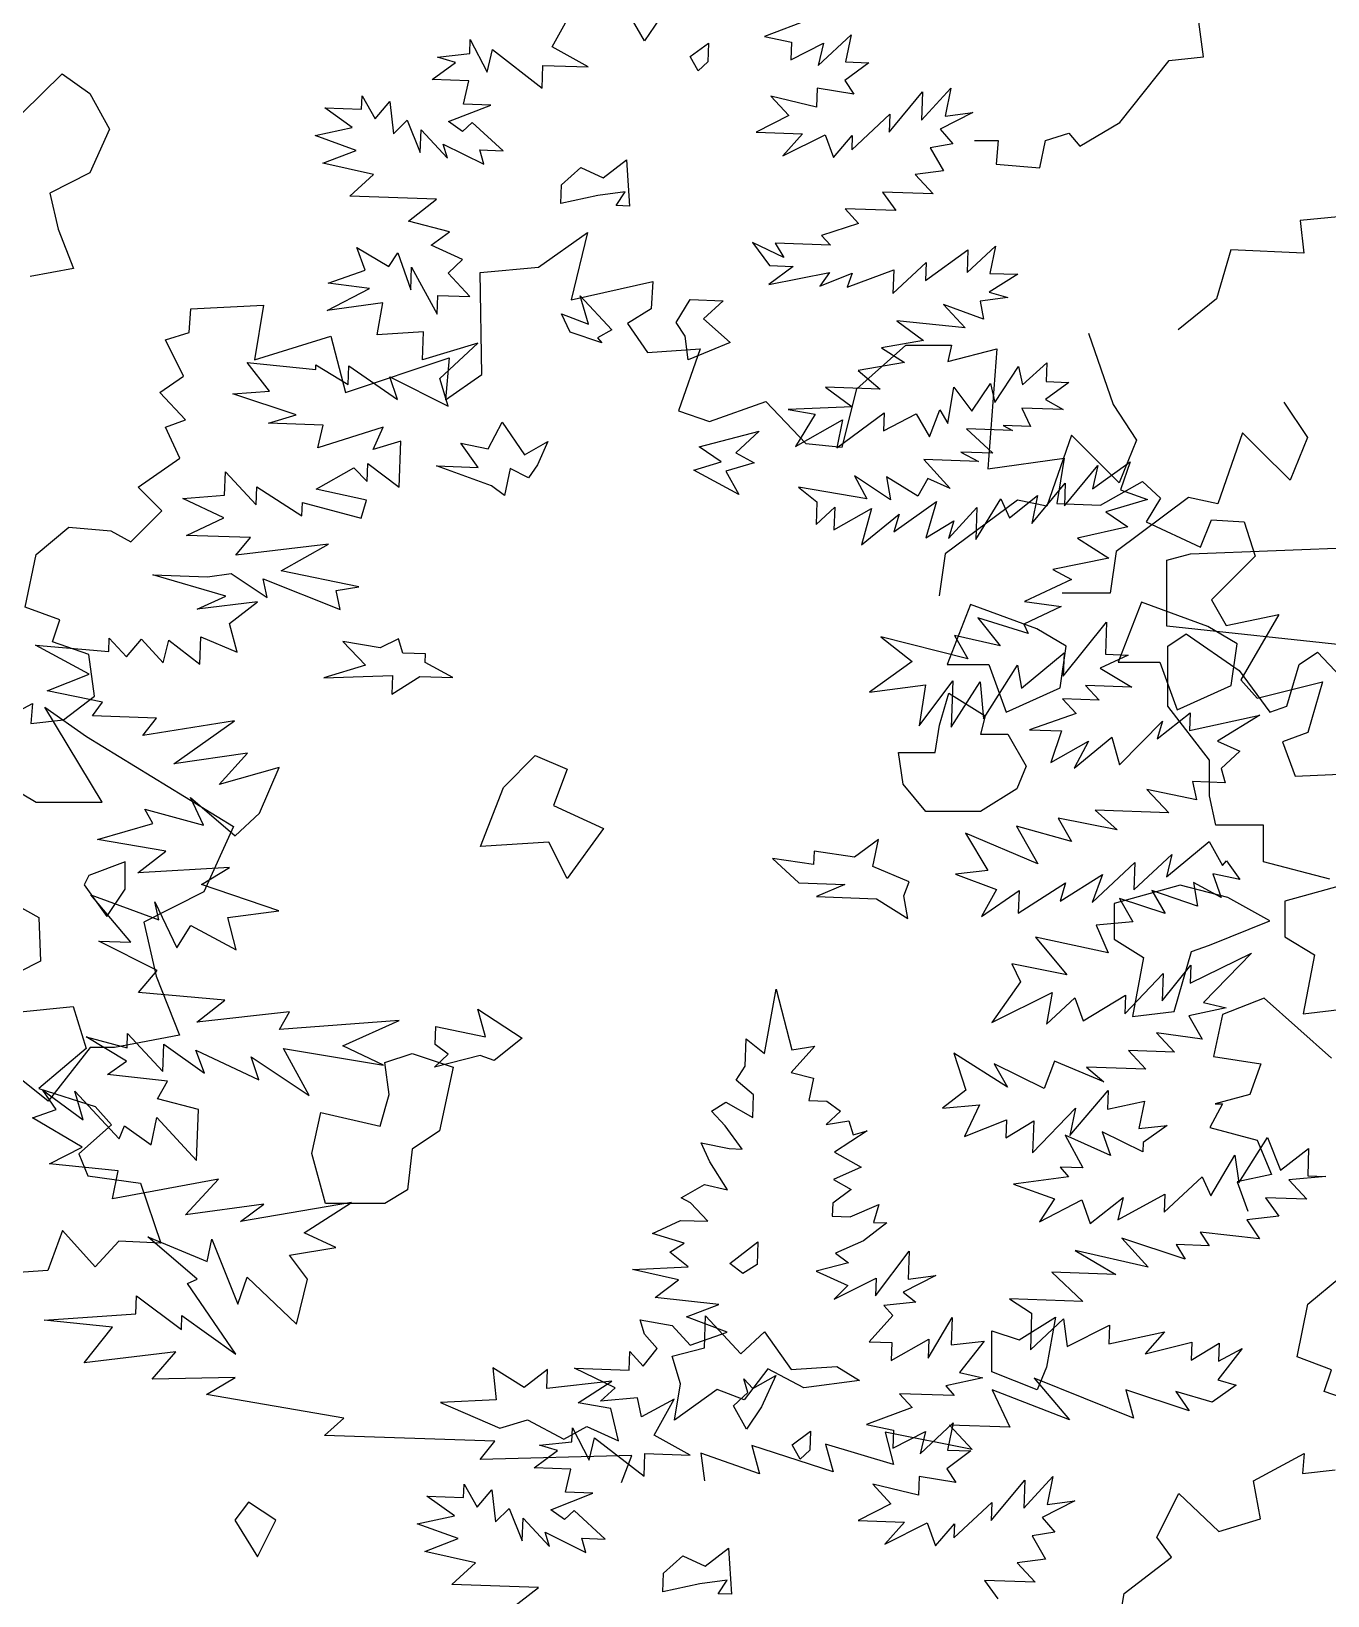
# Model space of a CAD drawing. Header units: inches. Extents: x -11 to 128, y 7 to 56.
# Drawn here: x 40.7119 to 41.0493, y 22.6587 to 23.066 of the extents above; entities that cross this region are included whole.
import ezdxf

# ---------------------------------------------------------------- set-up
doc = ezdxf.new("R2010")
doc.units = ezdxf.units.IN
doc.header["$MEASUREMENT"] = 0
doc.layers.add('CAY', color=94, linetype='Continuous')
doc.layers.add('CAY-3', color=61, linetype='Continuous')
picture_1 = doc.add_image_def('image1.jpg', size_in_pixel=(1680, 1093))

# ---------------------------------------------------------------- blocks, each defined once
blk = doc.blocks.new('A$C76451831')
at = {"layer": 'CAY'}
for p, q in [((4659.22, 1729.96), (4665.97, 1767.35)), ((4665.97, 1767.35), (4675.16, 1732.12)), ((4648.09, 1722.64), (4648.64, 1738.49)), ((4648.64, 1738.49), (4659.22, 1729.96)), ((4688.38, 1734.38), (4674.7, 1718.99)), ((4675.16, 1732.12), (4688.38, 1734.38)), ((4642.83, 1714.67), (4648.09, 1722.64)), ((4652.95, 1706.15), (4642.83, 1714.67)), ((4674.7, 1718.99), (4687.73, 1715.82)), ((4687.73, 1715.82), (4685.01, 1702.77)), ((4652.49, 1693.02), (4652.95, 1706.15)), ((4628.6, 1696.58), (4636.94, 1701.73)), ((4636.46, 1688.14), (4628.6, 1696.58)), ((4636.94, 1701.73), (4652.49, 1693.02)), ((4685.01, 1702.77), (4695.42, 1702.4)), ((4703.37, 1696.69), (4694.94, 1688.82)), ((4695.42, 1702.4), (4703.37, 1696.69)), ((4646.41, 1674.65), (4636.46, 1688.14)), ((4694.94, 1688.82), (4708.16, 1691.08)), ((4708.16, 1691.08), (4710.59, 1682.83)), ((4627.57, 1667.15), (4622.52, 1678.2)), ((4622.52, 1678.2), (4638.72, 1674.92)), ((4718.84, 1685.27), (4699.82, 1672.78)), ((4710.59, 1682.83), (4718.84, 1685.27)), ((4638.72, 1674.92), (4646.41, 1674.65)), ((4699.82, 1672.78), (4715.38, 1664.08)), ((4637.88, 1650.92), (4627.57, 1667.15)), ((4715.38, 1664.08), (4699.27, 1656.94)), ((4610.99, 1646.42), (4624.4, 1654.11)), ((4624.4, 1654.11), (4637.88, 1650.92)), ((4709.49, 1651.14), (4698.79, 1643.35)), ((4699.27, 1656.94), (4709.49, 1651.14)), ((4616.33, 1643.51), (4610.99, 1646.42)), ((4626.37, 1632.73), (4616.33, 1643.51)), ((4698.79, 1643.35), (4698.52, 1635.65)), ((4708.93, 1635.29), (4725.5, 1642.42)), ((4725.5, 1642.42), (4722.42, 1632.1)), ((4594.41, 1625.69), (4610.53, 1633.29)), ((4610.53, 1633.29), (4626.37, 1632.73)), ((4698.52, 1635.65), (4708.93, 1635.29)), ((4612.79, 1620.06), (4594.41, 1625.69)), ((4730.11, 1631.83), (4716.61, 1621.42)), ((4722.42, 1632.1), (4730.11, 1631.83)), ((4604.45, 1614.91), (4612.79, 1620.06)), ((4615.03, 1606.38), (4604.45, 1614.91)), ((4716.61, 1621.42), (4700.5, 1614.28)), ((4723.65, 1589.44), (4743.14, 1615.51)), ((4743.14, 1615.51), (4742.57, 1599.21)), ((4582.8, 1604.79), (4615.03, 1606.38)), ((4708, 1608.58), (4689.26, 1603.79)), ((4700.5, 1614.28), (4708, 1608.58)), ((4609.33, 1598.88), (4582.8, 1604.79)), ((4595.82, 1588.47), (4609.33, 1598.88)), ((4689.26, 1603.79), (4707.54, 1595.45)), ((4699.56, 1587.56), (4724.01, 1599.86)), ((4724.01, 1599.86), (4723.65, 1589.44)), ((4758.5, 1601.37), (4739.58, 1591.61)), ((4742.57, 1599.21), (4758.5, 1601.37)), ((4632.84, 1584.45), (4595.82, 1588.47)), ((4707.54, 1595.45), (4699.56, 1587.56)), ((4739.58, 1591.61), (4747.09, 1585.91)), ((4614.02, 1577.41), (4632.84, 1584.45)), ((4747.09, 1585.91), (4728.44, 1583.84)), ((4728.44, 1583.84), (4733.68, 1578.21)), ((4587.22, 1575.62), (4605.68, 1572.26)), ((4589.65, 1567.38), (4587.22, 1575.62)), ((4605.68, 1572.26), (4616.16, 1561.01)), ((4637.72, 1568.42), (4614.02, 1577.41)), ((4733.68, 1578.21), (4720, 1562.82)), ((4754.11, 1553.47), (4768.07, 1577.01)), ((4768.07, 1577.01), (4767.52, 1561.16)), ((4597.06, 1558.96), (4589.65, 1567.38)), ((4616.16, 1561.01), (4637.72, 1568.42)), ((4720, 1562.82), (4733.12, 1562.37)), ((4732.76, 1551.95), (4754.49, 1564.34)), ((4733.12, 1562.37), (4732.76, 1551.95)), ((4754.49, 1564.34), (4754.11, 1553.47)), ((4767.52, 1561.16), (4786.63, 1563.22)), ((4786.63, 1563.22), (4772.4, 1545.13)), ((4580.76, 1546.38), (4581.14, 1557.25)), ((4581.14, 1557.25), (4589, 1548.81)), ((4589, 1548.81), (4597.06, 1558.96)), ((4572.7, 1536.23), (4549.08, 1547.49)), ((4549.08, 1547.49), (4580.76, 1546.38)), ((4772.4, 1545.13), (4785.88, 1541.94)), ((4564.27, 1528.37), (4572.7, 1536.23)), ((4785.88, 1541.94), (4764.42, 1537.25)), ((4764.42, 1537.25), (4769.21, 1531.64)), ((4585.64, 1530.34), (4564.27, 1528.37)), ((4587.97, 1519.38), (4585.64, 1530.34)), ((4606.91, 1529.6), (4587.97, 1519.38)), ((4595.3, 1508.7), (4606.91, 1529.6)), ((4744.95, 1524.78), (4718.32, 1514.83)), ((4769.21, 1531.64), (4737.53, 1532.75)), ((4737.53, 1532.75), (4744.95, 1524.78)), ((4749.45, 1497.88), (4768.66, 1515.79)), ((4768.66, 1515.79), (4765.39, 1500.04)), ((4547.59, 1504.92), (4547.88, 1513.07)), ((4547.88, 1513.07), (4557.64, 1494.15)), ((4557.64, 1494.15), (4560.81, 1507.18)), ((4560.81, 1507.18), (4589.49, 1484.87)), ((4616.2, 1497.09), (4595.3, 1508.7)), ((4718.32, 1514.83), (4734.07, 1511.56)), ((4734.07, 1511.56), (4733.7, 1501.15)), ((4733.7, 1501.15), (4752.62, 1510.91)), ((4752.62, 1510.91), (4749.45, 1497.88)), ((4525.77, 1489.82), (4539.26, 1499.78)), ((4528.94, 1502.86), (4547.59, 1504.92)), ((4539.26, 1499.78), (4528.94, 1502.86)), ((4589.49, 1484.87), (4589.95, 1498.01)), ((4589.95, 1498.01), (4616.2, 1497.09)), ((4778.96, 1499.57), (4765.01, 1489.17)), ((4765.39, 1500.04), (4778.96, 1499.57)), ((4547.04, 1489.08), (4525.77, 1489.82)), ((4543.85, 1475.59), (4547.04, 1489.08)), ((4765.01, 1489.17), (4770.17, 1481.29)), ((4484.84, 1472.66), (4485.11, 1480.36)), ((4485.11, 1480.36), (4492.79, 1466.94)), ((4722.1, 1480.24), (4732.58, 1469)), ((4748.61, 1473.88), (4722.1, 1480.24)), ((4748.99, 1484.74), (4748.61, 1473.88)), ((4770.17, 1481.29), (4748.99, 1484.74)), ((4790.7, 1459.26), (4810.09, 1482.61)), ((4809.52, 1466.31), (4826.48, 1484.76)), ((4810.09, 1482.61), (4809.52, 1466.31)), ((4826.48, 1484.76), (4823.2, 1468.55)), ((4463.57, 1473.41), (4484.84, 1472.66)), ((4479.48, 1461.97), (4463.57, 1473.41)), ((4492.79, 1466.94), (4501.3, 1477.07)), ((4501.3, 1477.07), (4503.37, 1458.42)), ((4535.34, 1465.46), (4559.69, 1475.04)), ((4559.69, 1475.04), (4543.85, 1475.59)), ((4769.05, 1449.14), (4791.06, 1469.68)), ((4791.06, 1469.68), (4790.7, 1459.26)), ((4839.13, 1470.72), (4820.21, 1460.95)), ((4823.2, 1468.55), (4839.13, 1470.72)), ((4458.02, 1457.28), (4479.48, 1461.97)), ((4503.37, 1458.42), (4511.35, 1466.3)), ((4511.35, 1466.3), (4518.85, 1447.45)), ((4518.85, 1447.45), (4519.31, 1460.58)), ((4519.31, 1460.58), (4534.6, 1444.18)), ((4543.3, 1459.74), (4535.34, 1465.46)), ((4548.92, 1464.98), (4543.3, 1459.74)), ((4566.92, 1448.49), (4548.92, 1464.98)), ((4732.58, 1469), (4713.66, 1459.23)), ((4820.21, 1460.95), (4827.62, 1452.53)), ((4481.74, 1448.74), (4458.02, 1457.28)), ((4534.6, 1444.18), (4532.16, 1452.42)), ((4532.16, 1452.42), (4555.77, 1440.72)), ((4713.66, 1459.23), (4740.37, 1458.3)), ((4740.37, 1458.3), (4729.04, 1445.55)), ((4729.04, 1445.55), (4753.49, 1457.84)), ((4753.49, 1457.84), (4758.46, 1444.52)), ((4758.46, 1444.52), (4769.33, 1457.29)), ((4769.33, 1457.29), (4769.05, 1449.14)), ((4827.62, 1452.53), (4814.4, 1450.27)), ((4462.44, 1441.26), (4481.74, 1448.74)), ((4555.77, 1440.72), (4553.34, 1448.96)), ((4553.34, 1448.96), (4566.92, 1448.49)), ((4814.4, 1450.27), (4822.09, 1436.86)), ((4491.67, 1434.8), (4462.44, 1441.26)), ((4478.09, 1422.12), (4491.67, 1434.8)), ((4822.09, 1436.86), (4805.7, 1434.71)), ((4805.7, 1434.71), (4816.18, 1423.46)), ((4786.77, 1424.49), (4794.55, 1413.79)), ((4816.18, 1423.46), (4786.77, 1424.49)), ((4528.33, 1420.37), (4478.09, 1422.12)), ((4512.03, 1407.79), (4528.33, 1420.37)), ((5356.68, 832.37), (5368.29, 853.27)), ((5506.33, 848.45), (5479.7, 838.5)), ((5308.97, 828.6), (5309.25, 836.75)), ((5309.25, 836.75), (5319.01, 817.82)), ((5479.7, 838.5), (5495.44, 835.23)), ((5495.44, 835.23), (5495.08, 824.82)), ((5495.08, 824.82), (5514, 834.58)), ((5510.83, 821.55), (5530.03, 839.46)), ((5514, 834.58), (5510.83, 821.55)), ((5530.03, 839.46), (5526.76, 823.71)), ((5290.32, 826.53), (5308.97, 828.6)), ((5300.63, 823.45), (5290.32, 826.53)), ((5319.01, 817.82), (5322.19, 830.85)), ((5322.19, 830.85), (5350.86, 808.55)), ((5377.57, 820.76), (5356.68, 832.37)), ((5049.44, 794.06), (5072.63, 816.87)), ((5072.63, 816.87), (5088.75, 805.47)), ((5287.14, 813.49), (5300.63, 823.45)), ((5350.86, 808.55), (5351.32, 821.68)), ((5351.32, 821.68), (5377.57, 820.76)), ((5540.34, 823.24), (5526.38, 812.84)), ((5526.76, 823.71), (5540.34, 823.24)), ((5308.42, 812.75), (5287.14, 813.49)), ((5305.23, 799.26), (5308.42, 812.75)), ((5510.37, 808.42), (5509.99, 797.55)), ((5531.55, 804.96), (5510.37, 808.42)), ((5526.38, 812.84), (5531.55, 804.96)), ((5570.9, 789.98), (5587.86, 808.43)), ((5587.86, 808.43), (5584.57, 792.23)), ((5088.75, 805.47), (5100.15, 784.63)), ((5246.21, 796.33), (5246.48, 804.03)), ((5246.48, 804.03), (5254.17, 790.62)), ((5254.17, 790.62), (5262.68, 800.75)), ((5262.68, 800.75), (5264.75, 782.09)), ((5296.71, 789.13), (5321.07, 798.71)), ((5321.07, 798.71), (5305.23, 799.26)), ((5509.99, 797.55), (5483.48, 803.92)), ((5483.48, 803.92), (5493.96, 792.67)), ((5552.08, 782.93), (5571.47, 806.28)), ((5571.47, 806.28), (5570.9, 789.98)), ((5240.86, 785.64), (5224.94, 797.08)), ((5224.94, 797.08), (5246.21, 796.33)), ((5264.75, 782.09), (5272.73, 789.97)), ((5272.73, 789.97), (5280.23, 771.12)), ((5493.96, 792.67), (5475.04, 782.9)), ((5530.42, 772.81), (5552.44, 793.35)), ((5552.44, 793.35), (5552.08, 782.93)), ((5600.51, 794.39), (5581.59, 784.62)), ((5584.57, 792.23), (5600.51, 794.39)), ((5100.15, 784.63), (5088.75, 759.46)), ((5219.39, 780.95), (5240.86, 785.64)), ((5243.11, 772.42), (5219.39, 780.95)), ((5280.23, 771.12), (5280.68, 784.25)), ((5280.68, 784.25), (5295.97, 767.85)), ((5304.67, 783.41), (5296.71, 789.13)), ((5310.29, 788.66), (5304.67, 783.41)), ((5328.3, 772.16), (5310.29, 788.66)), ((5475.04, 782.9), (5501.74, 781.97)), ((5501.74, 781.97), (5490.42, 769.22)), ((5490.42, 769.22), (5514.87, 781.51)), ((5514.87, 781.51), (5519.84, 768.19)), ((5519.84, 768.19), (5530.71, 780.96)), ((5530.71, 780.96), (5530.42, 772.81)), ((5581.59, 784.62), (5589, 776.2)), ((5223.82, 764.93), (5243.11, 772.42)), ((5295.97, 767.85), (5293.54, 776.09)), ((5293.54, 776.09), (5317.15, 764.39)), ((5314.72, 772.64), (5328.3, 772.16)), ((5317.15, 764.39), (5314.72, 772.64)), ((5589, 776.2), (5575.78, 773.95)), ((5575.78, 773.95), (5583.47, 760.53)), ((5253.05, 758.47), (5223.82, 764.93)), ((5088.75, 759.46), (5065.56, 747.66)), ((5239.46, 745.8), (5253.05, 758.47)), ((5583.47, 760.53), (5567.08, 758.38)), ((5567.08, 758.38), (5577.56, 747.14)), ((5065.56, 747.66), (5070.27, 726.82)), ((5289.7, 744.04), (5239.46, 745.8)), ((5273.4, 731.46), (5289.7, 744.04)), ((5577.56, 747.14), (5548.14, 748.16)), ((5548.14, 748.16), (5555.93, 737.47)), ((5526.51, 738.49), (5534.37, 730.06)), ((5555.93, 737.47), (5526.51, 738.49)), ((5070.27, 726.82), (5079.31, 704.01)), ((5297.2, 725.19), (5273.4, 731.46)), ((5534.37, 730.06), (5512.83, 723.1)), ((5286.51, 717.41), (5297.2, 725.19)), ((5304.79, 709.06), (5286.51, 717.41)), ((5472.81, 719.06), (5482.76, 705.57)), ((5491.08, 710.26), (5472.81, 719.06)), ((5518.07, 717.48), (5485.93, 718.6)), ((5485.93, 718.6), (5491.08, 710.26)), ((5512.83, 723.1), (5518.07, 717.48)), ((5597.27, 701.57), (5613.66, 716.86)), ((5613.66, 716.86), (5610.39, 701.11)), ((5248.39, 702.87), (5243.42, 716.19)), ((5243.42, 716.19), (5262.06, 705.11)), ((5262.06, 705.11), (5267.32, 713.09)), ((5267.32, 713.09), (5274.73, 691.52)), ((5296.36, 701.2), (5304.79, 709.06)), ((5573.09, 696.97), (5597.73, 714.7)), ((5597.73, 714.7), (5597.27, 701.57)), ((5079.31, 704.01), (5054.16, 699.29)), ((5226.83, 695.46), (5248.39, 702.87)), ((5274.73, 691.52), (5275.19, 704.66)), ((5275.19, 704.66), (5290.09, 677.39)), ((5309.03, 687.61), (5296.36, 701.2)), ((5496.34, 705.09), (5482.38, 694.7)), ((5482.38, 694.7), (5517.52, 701.63)), ((5482.76, 705.57), (5496.34, 705.09)), ((5517.52, 701.63), (5511.8, 693.67)), ((5511.8, 693.67), (5530.64, 701.17)), ((5527.64, 693.12), (5554.72, 703.05)), ((5530.64, 701.17), (5527.64, 693.12)), ((5554.25, 689.47), (5573.45, 707.39)), ((5554.72, 703.05), (5554.25, 689.47)), ((5573.45, 707.39), (5573.09, 696.97)), ((5626.69, 700.54), (5610.01, 690.24)), ((5610.39, 701.11), (5626.69, 700.54)), ((5226.28, 679.62), (5250.74, 692.36)), ((5250.74, 692.36), (5226.83, 695.46)), ((5610.01, 690.24), (5620.78, 687.15)), ((5258.6, 683.93), (5226.28, 679.62)), ((5255.24, 665.46), (5258.6, 683.93)), ((5290.09, 677.39), (5290.47, 688.25)), ((5290.47, 688.25), (5309.03, 687.61)), ((5606.74, 674.49), (5583.48, 683.01)), ((5583.48, 683.01), (5596.14, 669.42)), ((5620.78, 687.15), (5604.85, 684.98)), ((5604.85, 684.98), (5606.74, 674.49)), ((5596.14, 669.42), (5556.41, 673.53)), ((5556.41, 673.53), (5571.87, 662.11)), ((5282.04, 667.24), (5255.24, 665.46)), ((5281.47, 650.94), (5282.04, 667.24)), ((5313.53, 660.7), (5281.47, 650.94)), ((5291.51, 640.16), (5313.53, 660.7)), ((5571.87, 662.11), (5547.71, 657.97)), ((5547.71, 657.97), (5561, 649.34)), ((5179.91, 649.5), (5219.64, 645.39)), ((5192.92, 632.73), (5179.91, 649.5)), ((5219.64, 645.39), (5219.74, 648.11)), ((5219.74, 648.11), (5238.37, 636.58)), ((5238.37, 636.58), (5238.75, 647.45)), ((5238.75, 647.45), (5267.07, 627.87)), ((5561, 649.34), (5534.11, 644.84)), ((5534.11, 644.84), (5546.87, 633.97)), ((5613.22, 626.21), (5627.08, 647.03)), ((5627.08, 647.03), (5629.44, 636.52)), ((5629.44, 636.52), (5643.47, 649.18)), ((5643.47, 649.18), (5643.09, 638.31)), ((5262.55, 641.18), (5296.39, 624.13)), ((5267.07, 627.87), (5262.55, 641.18)), ((5296.39, 624.13), (5291.51, 640.16)), ((5515.19, 635.07), (5530.65, 623.65)), ((5546.87, 633.97), (5515.19, 635.07)), ((5586.05, 614.01), (5589.51, 635.2)), ((5589.51, 635.2), (5599.9, 621.24)), ((5599.9, 621.24), (5610.88, 637.17)), ((5610.88, 637.17), (5613.22, 626.21)), ((5656.22, 637.86), (5642.73, 627.9)), ((5643.09, 638.31), (5656.22, 637.86)), ((5171.57, 631.21), (5192.92, 632.73)), ((5208.3, 619.04), (5171.57, 631.21)), ((5642.73, 627.9), (5652.95, 622.1)), ((5192.27, 614.16), (5208.3, 619.04)), ((5530.65, 623.65), (5493.44, 622.23)), ((5493.44, 622.23), (5509.21, 619.42)), ((5509.21, 619.42), (5497.68, 600.78)), ((5521.67, 599.94), (5549.11, 620.29)), ((5549.11, 620.29), (5548.75, 609.88)), ((5548.75, 609.88), (5567.67, 619.64)), ((5567.67, 619.64), (5575.36, 606.23)), ((5575.36, 606.23), (5581.34, 621.88)), ((5581.34, 621.88), (5586.05, 614.01)), ((5628.96, 622.94), (5634.03, 612.34)), ((5652.95, 622.1), (5628.96, 622.94)), ((5223.95, 613.06), (5192.27, 614.16)), ((5220.78, 600.02), (5223.95, 613.06)), ((5258.8, 611.84), (5220.78, 600.02)), ((5252.91, 598.9), (5258.8, 611.84)), ((5497.68, 600.78), (5524.95, 616.15)), ((5524.95, 616.15), (5521.67, 599.94)), ((5596.82, 610.92), (5612.19, 596.78)), ((5623.52, 609.98), (5596.82, 610.92)), ((5618.19, 612.89), (5623.52, 609.98)), ((5634.03, 612.34), (5618.19, 612.89)), ((5268.94, 603.78), (5252.91, 598.9)), ((5268.01, 577.07), (5268.94, 603.78)), ((5249.55, 580.43), (5249.91, 590.84)), ((5249.91, 590.84), (5268.01, 577.07)), ((5603.87, 592.08), (5572.18, 593.19)), ((5572.18, 593.19), (5587.46, 576.34)), ((5612.19, 596.78), (5593.63, 597.43)), ((5593.63, 597.43), (5603.87, 592.08)), ((5653.72, 566.32), (5673.11, 589.67)), ((5669.92, 576.18), (5691.77, 591.73)), ((5673.11, 589.67), (5669.92, 576.18)), ((5691.77, 591.73), (5686.22, 575.61)), ((5166.8, 572.44), (5167.27, 586.02)), ((5167.27, 586.02), (5185.18, 566.81)), ((5219.94, 576.02), (5241.67, 588.41)), ((5241.67, 588.41), (5249.55, 580.43)), ((5552.79, 569.84), (5531.98, 583.71)), ((5531.98, 583.71), (5539.21, 570.31)), ((5568.73, 572), (5550.53, 583.07)), ((5550.53, 583.07), (5552.79, 569.84)), ((5574.52, 582.23), (5568.73, 572)), ((5587.46, 576.34), (5574.52, 582.23)), ((5142.71, 570.56), (5166.8, 572.44)), ((5185.18, 566.81), (5185.54, 577.23)), ((5185.54, 577.23), (5211.69, 560.45)), ((5249.17, 569.56), (5219.94, 576.02)), ((5499.57, 577.14), (5510.15, 568.61)), ((5539.21, 570.31), (5499.57, 577.14)), ((5621.75, 559.27), (5638.07, 572.3)), ((5634.78, 556.1), (5654.18, 579.45)), ((5638.07, 572.3), (5634.78, 556.1)), ((5654.18, 579.45), (5653.72, 566.32)), ((5686.22, 575.61), (5701.88, 570.07)), ((5166.34, 559.31), (5142.71, 570.56)), ((5211.69, 560.45), (5211.96, 568.14)), ((5211.96, 568.14), (5246.09, 559.24)), ((5246.09, 559.24), (5249.17, 569.56)), ((5510.15, 568.61), (5509.69, 555.48)), ((5509.69, 555.48), (5520.47, 565.53)), ((5520.47, 565.53), (5520.01, 552.4)), ((5520.01, 552.4), (5541.74, 564.79)), ((5541.74, 564.79), (5536.02, 543.68)), ((5554.86, 551.18), (5579.49, 568.91)), ((5579.49, 568.91), (5573.32, 547.82)), ((5586.44, 547.36), (5602.93, 565.37)), ((5602.29, 546.81), (5616.7, 570.33)), ((5602.93, 565.37), (5602.29, 546.81)), ((5616.7, 570.33), (5621.75, 559.27)), ((5701.88, 570.07), (5677.61, 562.76)), ((5677.61, 562.76), (5690.45, 554.15)), ((5144.69, 549.18), (5166.34, 559.31)), ((5536.02, 543.68), (5557.94, 561.5)), ((5557.94, 561.5), (5554.86, 551.18)), ((5573.32, 547.82), (5589.52, 557.68)), ((5589.52, 557.68), (5586.44, 547.36)), ((5690.45, 554.15), (5661.22, 547.47)), ((5181.8, 547.89), (5144.69, 549.18)), ((5173.29, 537.76), (5181.8, 547.89)), ((5661.22, 547.47), (5679.4, 535.95)), ((5226.98, 544.04), (5173.29, 537.76)), ((5199.71, 528.68), (5226.98, 544.04)), ((5679.4, 535.95), (5646.99, 529.38)), ((5683.65, 539.8), (5680.11, 515.62)), ((5125.31, 526.29), (5156.99, 525.18)), ((5167.47, 513.94), (5125.31, 526.29)), ((5156.99, 525.18), (5170.65, 526.97)), ((5170.65, 526.97), (5191.46, 513.1)), ((5244.7, 519.4), (5199.71, 528.68)), ((5646.99, 529.38), (5657.66, 523.56)), ((5189.12, 524.06), (5233.82, 506.18)), ((5191.46, 513.1), (5189.12, 524.06)), ((5231.48, 517.14), (5244.7, 519.4)), ((5233.82, 506.18), (5231.48, 517.14)), ((5657.66, 523.56), (5630.49, 510.91)), ((5150.9, 506.35), (5167.47, 513.94)), ((5185.94, 510.57), (5150.9, 506.35)), ((5169.64, 497.99), (5185.94, 510.57)), ((5630.49, 510.91), (5651.68, 507.91)), ((5680.11, 515.62), (5652.4, 515.62)), ((5632.55, 492.25), (5603.42, 501.43)), ((5603.42, 501.43), (5616.44, 485.11)), ((5651.68, 507.91), (5630.03, 497.78)), ((5152.5, 474.56), (5153.06, 490.41)), ((5153.06, 490.41), (5174.04, 481.52)), ((5174.04, 481.52), (5169.64, 497.99)), ((5597.6, 477.61), (5547.29, 490.25)), ((5547.29, 490.25), (5565.37, 476.01)), ((5589.92, 491.02), (5597.6, 477.61)), ((5616.44, 485.11), (5589.92, 491.02)), ((5630.03, 497.78), (5632.55, 492.25)), ((5652.99, 467.51), (5678.1, 498.82)), ((5678.1, 498.82), (5677.45, 480.26)), ((5057.27, 485.6), (5099.74, 481.85)), ((5088.4, 468.64), (5057.27, 485.6)), ((5099.74, 481.85), (5100.01, 489.54)), ((5100.01, 489.54), (5110.05, 478.77)), ((5110.05, 478.77), (5118.57, 488.9)), ((5118.57, 488.9), (5131.23, 475.31)), ((5131.23, 475.31), (5134.41, 488.34)), ((5134.41, 488.34), (5152.5, 474.56)), ((5628.73, 460.65), (5653.46, 481.1)), ((5653.46, 481.1), (5652.99, 467.51)), ((5565.37, 476.01), (5540.74, 458.29)), ((5606.81, 442.83), (5626.47, 473.88)), ((5626.47, 473.88), (5628.73, 460.65)), ((5690.58, 479.8), (5674.45, 472.2)), ((5674.45, 472.2), (5692.64, 461.14)), ((5677.45, 480.26), (5690.58, 479.8)), ((5064.05, 459.07), (5088.4, 468.64)), ((5569.51, 438.7), (5589, 464.76)), ((5589, 464.76), (5588.07, 438.05)), ((5588.07, 438.05), (5604.84, 464.21)), ((5604.84, 464.21), (5606.81, 442.83)), ((5096, 452.51), (5064.05, 459.07)), ((5540.74, 458.29), (5573.06, 462.6)), ((5573.06, 462.6), (5569.51, 438.7)), ((5652.53, 454.38), (5660.39, 445.95)), ((5673.8, 453.64), (5652.53, 454.38)), ((5665.94, 462.08), (5673.8, 453.64)), ((5692.64, 461.14), (5665.94, 462.08)), ((5062.55, 449.63), (5086.72, 432.52)), ((5090.28, 444.55), (5096, 452.51)), ((5127.39, 443.26), (5090.28, 444.55)), ((5660.39, 445.95), (5633.33, 436.47)), ((5707.46, 431.16), (5726.57, 446.36)), ((5726.57, 446.36), (5726.2, 435.94)), ((5726.2, 435.94), (5766.85, 444.95)), ((5766.85, 444.95), (5742.31, 429.94)), ((5119.34, 433.11), (5127.39, 443.26)), ((5172.65, 441.67), (5119.34, 433.11)), ((5137.34, 416.61), (5172.65, 441.67)), ((5633.33, 436.47), (5651.88, 435.82)), ((5651.88, 435.82), (5645.8, 417.45)), ((5685.63, 416.05), (5710.54, 441.48)), ((5710.54, 441.48), (5707.46, 431.16)), ((5645.8, 417.45), (5667.53, 429.83)), ((5659.29, 414.25), (5681.21, 432.08)), ((5667.53, 429.83), (5659.29, 414.25)), ((5681.21, 432.08), (5685.63, 416.05)), ((5742.31, 429.94), (5755.24, 424.05)), ((5180.15, 422.83), (5137.34, 416.61)), ((5163.66, 404.81), (5180.15, 422.83)), ((5755.24, 424.05), (5744.47, 414)), ((5198.44, 414.48), (5163.66, 404.81)), ((5187.1, 388.13), (5198.44, 414.48)), ((5744.47, 414), (5746.9, 405.75)), ((5701.45, 401.9), (5714.12, 388.31)), ((5730.24, 395.91), (5701.45, 401.9)), ((5746.9, 405.75), (5727.89, 406.42)), ((5727.89, 406.42), (5730.24, 395.91)), ((5120.57, 390.45), (5154.68, 381.1)), ((5125.26, 382.13), (5120.57, 390.45)), ((5154.68, 381.1), (5147.08, 397.23)), ((5147.08, 397.23), (5173.04, 375.02)), ((5093.21, 372.82), (5125.26, 382.13)), ((5173.04, 375.02), (5187.1, 388.13)), ((5650.11, 385.11), (5657.8, 371.69)), ((5684.32, 378.47), (5650.11, 385.11)), ((5714.12, 388.31), (5671.57, 389.8)), ((5671.57, 389.8), (5684.32, 378.47)), ((5132.85, 366), (5093.21, 372.82)), ((5171.94, 380.31), (5154.84, 342.56)), ((5596.34, 376.56), (5609.18, 354.8)), ((5638.32, 358.77), (5596.34, 376.56)), ((5625.93, 380.51), (5638.32, 358.77)), ((5657.8, 371.69), (5625.93, 380.51)), ((5116.55, 353.42), (5132.85, 366)), ((5693.98, 343.68), (5715.99, 364.22)), ((5712.82, 351.18), (5737.55, 371.63)), ((5715.99, 364.22), (5712.82, 351.18)), ((5737.55, 371.63), (5745.22, 357.76)), ((5169.68, 356.55), (5116.55, 353.42)), ((5153.48, 346.69), (5169.68, 356.55)), ((5609.18, 354.8), (5590.52, 352.74)), ((5669.71, 336.37), (5694.53, 359.53)), ((5694.53, 359.53), (5693.98, 343.68)), ((5745.22, 357.76), (5747.58, 360.4)), ((5747.58, 360.4), (5755.36, 349.7)), ((5198.26, 331.53), (5153.48, 346.69)), ((5590.52, 352.74), (5614.23, 343.75)), ((5626.89, 330.16), (5654.25, 347.79)), ((5651.15, 337.02), (5675.71, 352.48)), ((5654.25, 347.79), (5651.15, 337.02)), ((5675.71, 352.48), (5669.71, 336.37)), ((5744.58, 339.2), (5728.57, 347.91)), ((5728.57, 347.91), (5730.81, 334.24)), ((5755.36, 349.7), (5739.62, 352.97)), ((5739.62, 352.97), (5744.58, 339.2)), ((5112.43, 313.22), (5089.38, 340.77)), ((5089.38, 340.77), (5128.75, 326.25)), ((5154.84, 342.56), (5120.06, 324.86)), ((5126.39, 336.76), (5139.05, 310.02)), ((5128.75, 326.25), (5126.39, 336.76)), ((5614.23, 343.75), (5605.53, 328.18)), ((5605.53, 328.18), (5627.35, 343.29)), ((5627.35, 343.29), (5626.89, 330.16)), ((5712.08, 329.9), (5685.64, 338.53)), ((5685.64, 338.53), (5693.33, 325.12)), ((5730.81, 334.24), (5704.39, 343.32)), ((5704.39, 343.32), (5712.08, 329.9)), ((5168.67, 327.57), (5198.26, 331.53)), ((5173.45, 308.82), (5168.67, 327.57)), ((5120.06, 324.86), (5127.13, 293.6)), ((5139.05, 310.02), (5147.21, 322.88)), ((5147.21, 322.88), (5173.45, 308.82)), ((5693.33, 325.12), (5671.96, 323.14)), ((5671.96, 323.14), (5679.1, 307.03)), ((5093.87, 313.86), (5112.43, 313.22)), ((5127.72, 296.82), (5093.87, 313.86)), ((5636.83, 316.21), (5655.1, 294.27)), ((5679.1, 307.03), (5636.83, 316.21)), ((5623.15, 300.82), (5628.22, 290.22)), ((5655.1, 294.27), (5623.15, 300.82)), ((5710.31, 279.19), (5726.89, 299.92)), ((5726.53, 289.51), (5762.02, 306.85)), ((5726.89, 299.92), (5726.53, 289.51)), ((5762.02, 306.85), (5734.29, 278.35)), ((5116.85, 284.05), (5127.72, 296.82)), ((5127.13, 293.6), (5140.69, 259.39)), ((5688.75, 271.78), (5710.86, 295.04)), ((5710.86, 295.04), (5710.31, 279.19)), ((5166.99, 279.58), (5116.85, 284.05)), ((5628.22, 290.22), (5611.54, 266.77)), ((5611.54, 266.77), (5646.58, 284.14)), ((5646.58, 284.14), (5643.22, 265.67)), ((5664.59, 267.64), (5689.13, 282.65)), ((5689.13, 282.65), (5688.75, 271.78)), ((5150.69, 267), (5166.99, 279.58)), ((5204.37, 272.83), (5150.69, 267)), ((5198.57, 262.61), (5204.37, 272.83)), ((5643.22, 265.67), (5659.62, 280.96)), ((5659.62, 280.96), (5664.59, 267.64)), ((5747.32, 275.18), (5725.86, 270.49)), ((5734.29, 278.35), (5747.32, 275.18)), ((5268.09, 267.89), (5198.57, 262.61)), ((5235.4, 253.16), (5268.09, 267.89)), ((5725.86, 270.49), (5733.55, 257.07)), ((5110.03, 244.39), (5086.5, 258.36)), ((5086.5, 258.36), (5110.3, 252.09)), ((5140.69, 259.39), (5102.96, 252.31)), ((5110.3, 252.09), (5110.58, 260.24)), ((5110.58, 260.24), (5131.11, 238.22)), ((5131.11, 238.22), (5131.66, 254.07)), ((5131.66, 254.07), (5155.1, 237.38)), ((5733.55, 257.07), (5706.94, 260.72)), ((5706.94, 260.72), (5717.43, 249.48)), ((5064.63, 221.05), (5029.84, 248.77)), ((5088.81, 252.31), (5064.63, 221.05)), ((5102.96, 252.31), (5088.81, 252.31)), ((5155.1, 237.38), (5150.12, 250.7)), ((5150.12, 250.7), (5186.68, 233.56)), ((5186.68, 233.56), (5182.16, 246.86)), ((5182.16, 246.86), (5215.82, 224.38)), ((5200.91, 251.65), (5259.03, 241.91)), ((5215.82, 224.38), (5200.91, 251.65)), ((5259.03, 241.91), (5235.4, 253.16)), ((5620.65, 229.28), (5589.62, 248.95)), ((5589.62, 248.95), (5596.57, 227.4)), ((5717.43, 249.48), (5690.72, 250.41)), ((5690.72, 250.41), (5700.77, 239.63)), ((5098.88, 236.62), (5110.03, 244.39)), ((5133.64, 232.69), (5098.88, 236.62)), ((5641.92, 228.54), (5612.96, 242.7)), ((5612.96, 242.7), (5620.65, 229.28)), ((5647.91, 244.2), (5641.92, 228.54)), ((5676.5, 232.32), (5647.91, 244.2)), ((5700.77, 239.63), (5666.37, 240.83)), ((5666.37, 240.83), (5676.5, 232.32)), ((5069.17, 216.35), (5061.4, 227.51)), ((5061.4, 227.51), (5084.82, 210.37)), ((5079.96, 226.86), (5105.73, 199.21)), ((5084.82, 210.37), (5079.96, 226.86)), ((5127.84, 222.47), (5133.64, 232.69)), ((5596.57, 227.4), (5583.06, 216.99)), ((5656.83, 201.27), (5679.04, 227.24)), ((5679.04, 227.24), (5678.66, 216.38)), ((5151.64, 216.19), (5127.84, 222.47)), ((5583.06, 216.99), (5604.43, 218.97)), ((5604.43, 218.97), (5595.64, 200.69)), ((5678.66, 216.38), (5700.12, 221.07)), ((5700.12, 221.07), (5696.85, 205.31)), ((5055.4, 211.39), (5069.17, 216.35)), ((5084.27, 194.52), (5055.4, 211.39)), ((5124.19, 195.85), (5127.46, 211.6)), ((5127.46, 211.6), (5150.61, 186.76)), ((5150.61, 186.76), (5151.64, 216.19)), ((5595.64, 200.69), (5619.99, 210.27)), ((5619.99, 210.27), (5619.62, 199.85)), ((5619.62, 199.85), (5635.83, 209.71)), ((5635.18, 191.15), (5660.1, 217.02)), ((5635.83, 209.71), (5635.18, 191.15)), ((5660.1, 217.02), (5656.83, 201.27)), ((5105.73, 199.21), (5108.71, 206.81)), ((5108.71, 206.81), (5124.19, 195.85)), ((5654.12, 201.37), (5664.33, 182.42)), ((5680.44, 189.57), (5654.12, 201.37)), ((5699.09, 191.64), (5675.48, 203.34)), ((5675.48, 203.34), (5680.44, 189.57)), ((5696.85, 205.31), (5713.22, 207.01)), ((5713.22, 207.01), (5699.28, 197.07)), ((5754.66, 173.83), (5771.43, 199.99)), ((5771.43, 199.99), (5778.93, 181.14)), ((5065.35, 184.75), (5084.27, 194.52)), ((5699.28, 197.07), (5699.09, 191.64)), ((5778.93, 181.14), (5795.23, 193.72)), ((5795.23, 193.72), (5794.68, 177.87)), ((5105.08, 180.65), (5065.35, 184.75)), ((5651.21, 182.88), (5655.99, 177.27)), ((5664.33, 182.42), (5651.21, 182.88)), ((5738.54, 166.23), (5752.5, 189.77)), ((5752.5, 189.77), (5754.66, 173.83)), ((5101.8, 164.44), (5105.08, 180.65)), ((5163.37, 175.89), (5101.8, 164.44)), ((5144.07, 155.26), (5163.37, 175.89)), ((5655.99, 177.27), (5624.12, 172.95)), ((5624.12, 172.95), (5647.84, 164.41)), ((5711.47, 156.75), (5733.48, 177.29)), ((5733.48, 177.29), (5738.54, 166.23)), ((5805.09, 177.51), (5783.72, 175.53)), ((5783.72, 175.53), (5794.2, 164.29)), ((5794.68, 177.87), (5805.09, 177.51)), ((5647.84, 164.41), (5639.22, 151.11)), ((5639.22, 151.11), (5663.68, 163.86)), ((5663.68, 163.86), (5668.64, 150.09)), ((5668.64, 150.09), (5687.75, 165.29)), ((5684.58, 152.25), (5711.83, 167.16)), ((5687.75, 165.29), (5684.58, 152.25)), ((5711.83, 167.16), (5711.47, 156.75)), ((5794.2, 164.29), (5770.22, 165.13)), ((5770.22, 165.13), (5778, 154.43)), ((5189.6, 161.37), (5144.07, 155.26)), ((5240.39, 162.32), (5176.11, 151.42)), ((5176.11, 151.42), (5189.6, 161.37)), ((5213.04, 144.69), (5240.39, 162.32)), ((5778, 154.43), (5759.35, 152.36)), ((5766.66, 141.22), (5732.36, 145.14)), ((5732.36, 145.14), (5737.52, 137.25)), ((5759.35, 152.36), (5766.66, 141.22)), ((5150.92, 117.85), (5122.33, 142.42)), ((5122.33, 142.42), (5156.72, 128.07)), ((5156.72, 128.07), (5159.44, 141.12)), ((5159.44, 141.12), (5174.44, 103.42)), ((5204.43, 131.84), (5231.32, 136.34)), ((5231.32, 136.34), (5213.04, 144.69)), ((5723.66, 129.58), (5686.93, 141.74)), ((5686.93, 141.74), (5702.2, 124.89)), ((5737.52, 137.25), (5718.51, 137.92)), ((5718.51, 137.92), (5723.66, 129.58)), ((5214.82, 117.88), (5204.43, 131.84)), ((5702.2, 124.89), (5659.94, 134.52)), ((5659.94, 134.52), (5683.47, 120.56)), ((5174.44, 103.42), (5179.97, 119.1)), ((5179.97, 119.1), (5208.47, 91.81)), ((5646.36, 121.85), (5664.34, 104.9)), ((5683.47, 120.56), (5646.36, 121.85)), ((5145.4, 115.32), (5150.92, 117.85)), ((5173.42, 74.45), (5145.4, 115.32)), ((5208.47, 91.81), (5214.82, 117.88)), ((5115.33, 97.78), (5115.69, 108.2)), ((5115.69, 108.2), (5141.75, 88.7)), ((5621.8, 106.39), (5634.65, 98.23)), ((5664.34, 104.9), (5621.8, 106.39)), ((5062.19, 94.2), (5115.33, 97.78)), ((5101.92, 90.09), (5062.19, 94.2)), ((5141.75, 88.7), (5142.03, 96.85)), ((5142.03, 96.85), (5173.42, 74.45)), ((5634.65, 98.23), (5633.91, 76.95)), ((5633.91, 76.95), (5653.12, 94.87)), ((5653.12, 94.87), (5655.28, 78.93)), ((5655.28, 78.93), (5679.72, 91.22)), ((5679.72, 91.22), (5679.35, 80.35)), ((5085.34, 69.36), (5101.92, 90.09)), ((5679.35, 80.35), (5711.76, 87.38)), ((5711.76, 87.38), (5700.44, 74.63)), ((5138.57, 75.66), (5085.34, 69.36)), ((5124.88, 59.82), (5138.57, 75.66)), ((5700.44, 74.63), (5727.42, 81.39)), ((5727.42, 81.39), (5727.05, 70.98)), ((5727.05, 70.98), (5743.26, 80.84)), ((5756.74, 77.65), (5742.51, 59.56)), ((5743.26, 80.84), (5742.89, 70.43)), ((5742.89, 70.43), (5756.74, 77.65)), ((5172.95, 60.86), (5124.88, 59.82)), ((5156.29, 51.02), (5172.95, 60.86)), ((5693.7, 37.24), (5636.06, 60.56)), ((5636.06, 60.56), (5656.51, 36.27)), ((5753.28, 56.46), (5739.34, 46.52)), ((5742.51, 59.56), (5753.28, 56.46)), ((5236.02, 37.35), (5156.29, 51.02)), ((5656.51, 36.27), (5611.8, 53.7)), ((5611.8, 53.7), (5621.92, 32.04)), ((5726.02, 41.55), (5689.29, 53.71)), ((5689.29, 53.71), (5693.7, 37.24)), ((5739.34, 46.52), (5718.26, 52.7)), ((5718.26, 52.7), (5726.02, 41.55)), ((5224.8, 27.32), (5236.02, 37.35)), ((5323.46, 23.87), (5224.8, 27.32)), ((5600.17, 19.2), (5549.77, 29.12)), ((5549.77, 29.12), (5554.55, 10.36)), ((5621.92, 32.04), (5587.07, 33.25)), ((5587.07, 33.25), (5600.17, 19.2)), ((5314.94, 13.29), (5323.46, 23.87)), ((5472.46, 21.39), (5476.87, 4.92)), ((5519.51, 6.15), (5472.46, 21.39)), ((5515.09, 22.17), (5519.51, 6.15)), ((5554.55, 10.36), (5515.09, 22.17)), ((5402.93, 15.66), (5314.94, 13.29)), ((5396.95, 0), (5402.93, 15.66)), ((5476.87, 4.92), (5442.85, 16.98)), ((5442.85, 16.98), (5445.02, 1.04))]:
    blk.add_line(p, q, dxfattribs=at)
for points in [[(4205.45, 1917.13), (4234.98, 1932.95), (4233.93, 1921.35), (4252.91, 1923.46), (4270.84, 1937.17), (4267.68, 1961.43), (4246.59, 1968.81), (4250.81, 1981.47), (4230.77, 1988.85), (4237.09, 2019.44), (4256.08, 2035.26), (4280.34, 2033.15), (4291.94, 2026.82), (4309.87, 2044.75), (4296.16, 2058.46), (4320.41, 2075.34), (4311.98, 2093.27), (4323.58, 2097.48), (4308.81, 2113.3), (4322.52, 2122.8), (4311.98, 2143.89), (4325.69, 2148.11), (4326.74, 2161.82), (4368.93, 2163.93), (4363.66, 2132.29), (4407.95, 2146), (4416.39, 2113.3), (4476.51, 2133.34), (4474.4, 2109.09), (4495.49, 2123.85), (4494.44, 2182.91), (4528.19, 2186.08), (4556.66, 2206.12), (4547.17, 2167.09), (4594.63, 2177.64), (4593.58, 2161.82), (4579.87, 2153.38), (4591.47, 2136.51), (4622.06, 2138.62), (4609.4, 2102.76), (4627.33, 2096.43), (4660.02, 2108.03), (4683.23, 2083.77), (4704.32, 2081.66), (4712.76, 2115.41), (4741.23, 2140.73), (4767.6, 2140.73), (4765.49, 2131.23), (4793.97, 2138.62), (4788.7, 2069.01), (4832.99, 2075.34), (4828.77, 2048.97), (4854.09, 2047.91), (4878.34, 2061.62), (4888.89, 2052.13), (4880.45, 2038.42), (4912.09, 2023.66), (4918.42, 2039.48), (4937.41, 2038.42), (4943.73, 2018.38), (4918.42, 1993.07), (4926.86, 1978.3), (4957.45, 1984.63), (4935.3, 1946.66), (4944.79, 1936.12), (4982.76, 1945.61), (4974.32, 1916.08), (4959.56, 1910.8), (4966.94, 1890.77), (5010.18, 1892.87)], [(4988.03, 1727.29), (4949.01, 1762.09), (4924.75, 1752.6), (4919.48, 1728.34), (4946.9, 1724.12), (4940.57, 1706.2), (4920.53, 1700.92), (4924.75, 1700.92), (4917.37, 1687.21), (4944.79, 1679.83), (4953.23, 1659.79), (4933.19, 1655.57), (4939.52, 1638.7)], [(4863.56, 1391.65), (4867.78, 1416.96), (4895.2, 1438.05), (4886.76, 1449.65), (4899.42, 1474.97), (4922.62, 1452.82), (4946.88, 1460.2), (4942.66, 1482.35), (4972.19, 1498.17), (4971.14, 1486.57), (4990.12, 1488.68)], [(5004.89, 1526.65), (4983.79, 1534.03), (4988.01, 1546.69), (4967.97, 1554.07), (4974.3, 1584.65), (4993.28, 1600.47)], [(4680.01, 1494.86), (4675.32, 1503.18), (4686.01, 1510.97), (4685.63, 1500.1), (4680.01, 1494.86)], [(5441.39, 818.53), (5436.7, 826.86), (5447.39, 834.64), (5447.01, 823.78), (5441.39, 818.53)]]:
    blk.add_lwpolyline(points, dxfattribs=at)
for points in [[(4784.52, 1915.19), (4800.35, 1915.19), (4810.91, 1896.71), (4805.63, 1883.5), (4784.52, 1870.3), (4752.84, 1870.3), (4739.65, 1886.14), (4737.01, 1904.63), (4758.12, 1904.63), (4760.76, 1920.47), (4766.04, 1938.95), (4787.16, 1925.75)], [(4507.91, 1884.31), (4526.38, 1902.79), (4544.85, 1894.87), (4536.94, 1873.75), (4565.97, 1860.55), (4544.85, 1831.5), (4534.3, 1852.63), (4494.71, 1849.98)], [(4267.54, 1833.17), (4264.9, 1827.89), (4278.1, 1809.4), (4288.66, 1825.25), (4288.66, 1841.09)], [(4396.9, 1672.02), (4402.18, 1695.78), (4436.49, 1687.86), (4441.77, 1706.34), (4439.13, 1724.83), (4454.96, 1730.11), (4478.72, 1722.19), (4470.8, 1685.22), (4454.96, 1674.66), (4452.32, 1650.9), (4439.13, 1642.98), (4404.82, 1642.98)], [(4639.11, 1608.26), (4655.41, 1620.84), (4654.95, 1607.71), (4646.62, 1602.56)], [(4791, 1545.5), (4791, 1569.26), (4806.84, 1563.98), (4827.95, 1577.18), (4822.67, 1548.14), (4817.39, 1534.94)], [(4641.21, 1525.68), (4649.64, 1533.55), (4647.2, 1541.34), (4652.44, 1535.72), (4665.85, 1543.41), (4657.51, 1525.11), (4648.9, 1512.27)], [(4376.02, 1459.35), (4360.18, 1469.91), (4352.26, 1459.35), (4365.46, 1438.22)], [(4640.12, 1416.47), (4632.42, 1416.74), (4637.69, 1424.71), (4621.75, 1422.55), (4600.29, 1417.86), (4600.67, 1428.72), (4611.89, 1438.76), (4624.83, 1432.87), (4638.34, 1443.28)], [(5402.59, 849.35), (5411.02, 857.22), (5408.57, 865.01), (5413.82, 859.39), (5427.23, 867.08), (5418.88, 848.78), (5410.28, 835.94)], [(5401.49, 740.14), (5393.8, 740.41), (5399.06, 748.38), (5383.13, 746.22), (5361.67, 741.53), (5362.05, 752.4), (5373.27, 762.43), (5386.21, 756.54), (5399.71, 766.95)], [(5385.59, 660.91), (5367.22, 666.99), (5362.15, 677.59), (5377.8, 671.61), (5372.94, 688.09), (5391.29, 668.41), (5382.97, 663.72)], [(5433.75, 664.66), (5428.59, 672.55), (5436.76, 685.87), (5455.77, 685.2), (5444.52, 674.72), (5459.91, 661.03), (5435.54, 651)], [(5321.51, 577.92), (5289.74, 589.45), (5313.73, 588.62), (5303.79, 602.56), (5319.54, 599.29), (5327.79, 614.87), (5340.72, 595.83), (5354.13, 603.52), (5348.22, 590.13), (5342.97, 582.61), (5332.29, 587.97), (5329.02, 572.21)], [(5441.93, 600.46), (5476.69, 609.67), (5463.11, 597), (5473.78, 591.19), (5457.3, 586.32), (5464.99, 572.91), (5438.74, 586.97), (5454.77, 591.85)], [(5270.09, 480.89), (5267.66, 489.13), (5257.06, 484.06), (5235.43, 487.54), (5248.55, 473.93), (5224.28, 466.62), (5264.2, 467.94), (5263.82, 457.08), (5280.04, 467.39), (5299.05, 466.73), (5283.04, 475.45), (5283.22, 480.43)], [(5560.63, 340.18), (5563.63, 348.23), (5542.64, 357.13), (5545.91, 372.88), (5531.95, 362.49), (5508.51, 366.03), (5508.25, 358.33), (5484.35, 361.88), (5499.72, 347.75), (5526.42, 346.81), (5509.86, 339.69), (5544.71, 338.47), (5562.89, 326.95)], [(5288.9, 254.01), (5289.27, 264.43), (5318.06, 258.44), (5313.63, 274.46), (5339.33, 257.69), (5323.02, 244.66), (5314.96, 247.66), (5288.45, 240.88), (5296.41, 248.31)], [(5431.12, 57.29), (5426.24, 73.32), (5444.99, 78.11), (5445.64, 96.67), (5466.17, 74.65), (5479.75, 87.32), (5495.3, 65.47), (5521.65, 67.27), (5534.95, 59.1), (5502.63, 54.79), (5481.72, 65.95), (5467.95, 47.84), (5452.3, 53.83), (5427.66, 36.1)], [(5395.07, 24.09), (5390.74, 42.83), (5371.82, 46.21), (5391.29, 58.68), (5353.54, 54.56), (5353.92, 65.42), (5340.41, 55.01), (5322.23, 66.53), (5324.3, 47.87), (5292.07, 46.28), (5326.45, 31.48), (5342.48, 36.36), (5363.39, 25.2), (5376.78, 32.44)]]:
    blk.add_lwpolyline(points, close=True, dxfattribs=at)
at = {"layer": 'CAY-3'}
for p, q in [((5780.93, 626.51), (5794.49, 605.87)), ((5756.87, 608.7), (5742.61, 567.53)), ((5766.78, 598.79), (5756.87, 608.7)), ((5784.47, 581.1), (5766.78, 598.79)), ((5794.49, 605.87), (5784.47, 581.1)), ((5725.51, 571.07), (5683.65, 539.8)), ((5742.61, 567.53), (5725.51, 571.07)), ((86.67, 510.8), (100.83, 469.51)), ((100.83, 469.51), (114.39, 448.86)), ((76.77, 451.7), (62.5, 410.52)), ((86.67, 441.79), (76.77, 451.7)), ((114.39, 448.86), (104.36, 424.09)), ((5095.88, 394.47), (5062.55, 449.63)), ((104.36, 424.09), (86.67, 441.79)), ((4975.87, 443.14), (5057.56, 394.47)), ((5086.72, 432.52), (5171.94, 380.31)), ((45.4, 414.06), (3.54, 382.8)), ((62.5, 410.52), (45.4, 414.06)), ((5057.56, 394.47), (5095.88, 394.47)), ((3.54, 382.8), (0, 358.62)), ((132.08, 379.26), (145.64, 382.8)), ((145.64, 382.8), (281.82, 388.34)), ((132.08, 340.92), (132.08, 379.26)), ((239.96, 329.35), (132.08, 340.92)), ((132.65, 329.35), (143.26, 336.43)), ((143.26, 336.43), (173.92, 315.2)), ((132.65, 294.55), (132.65, 329.35)), ((201.64, 294.55), (208.71, 318.73)), ((208.71, 318.73), (219.32, 325.81)), ((219.32, 325.81), (232.89, 311.66)), ((173.92, 315.2), (191.61, 291.01)), ((156.82, 263.29), (132.65, 294.55)), ((191.61, 291.01), (201.64, 294.55)), ((156.82, 242.64), (156.82, 263.29)), ((160.36, 225.54), (156.82, 242.64)), ((188.07, 225.54), (160.36, 225.54)), ((188.07, 204.3), (188.07, 225.54)), ((226.4, 194.27), (188.07, 204.3))]:
    blk.add_line(p, q, dxfattribs=at)
for points in [[(5601.46, 778.11), (5615.17, 778.11), (5614.12, 764.39), (5639.43, 762.29), (5642.59, 778.11), (5656.3, 782.32), (5662.63, 774.94), (5685.84, 788.65), (5714.31, 824.51), (5734.35, 826.62), (5731.19, 849.82), (5717.48, 851.93), (5709.04, 867.75), (5736.46, 873.03), (5749.12, 905.72), (5762.83, 892.01), (5787.09, 906.78), (5802.91, 901.5), (5791.3, 864.59), (5810.29, 873.03)], [(5812.4, 733.81), (5790.25, 731.7), (5792.36, 712.72), (5750.17, 714.82), (5741.73, 686.35), (5719.59, 668.42)], [(5032.74, 342.37), (5059.1, 327.61), (5060.16, 302.29), (5047.5, 295.96)], [(5046.45, 272.76), (5079.14, 275.93), (5086.52, 251.67), (5059.1, 228.46), (5091.8, 217.92), (5101.29, 207.37), (5082.31, 190.5), (5087.58, 177.84), (5118.16, 173.62), (5129.77, 138.82), (5105.51, 139.87), (5091.8, 125.11), (5072.81, 146.2), (5064.38, 123), (5035.9, 120.89)]]:
    blk.add_lwpolyline(points, dxfattribs=at)
for points in [[(5736.7, 496.38), (5698.37, 510.54), (5684.81, 475.74), (5708.98, 475.74), (5719.01, 448.02), (5750.26, 462.17), (5753.8, 486.36)], [(56.59, 339.38), (18.26, 353.54), (4.7, 318.73), (28.88, 318.73), (38.9, 291.01), (70.15, 305.17), (73.69, 329.35)], [(5847.55, 340.66), (5819.83, 347.74), (5781.51, 337.12), (5781.51, 316.48), (5798.61, 305.86), (5792.12, 271.65), (5816.3, 274.6), (5826.32, 309.4), (5836.93, 312.94), (5871.72, 327.09)], [(167.44, 183.66), (139.73, 190.73), (101.4, 180.12), (101.4, 159.47), (118.5, 148.85), (112.01, 114.64), (136.19, 117.59), (146.21, 152.39), (156.82, 155.93), (191.61, 170.09)]]:
    blk.add_lwpolyline(points, close=True, dxfattribs=at)

msp = doc.modelspace()

# ---------------------------------------------------------------- block references
at = {"layer": 'CAY', "xscale": 0.0004489089019145984, "yscale": 0.0004489089019145984, "zscale": 0.0004489089019145984}
for p in [(40.94818, 22.75806), (38.44281, 22.68822), (38.81115, 22.02325)]:
    msp.add_blockref('A$C76451831', p, dxfattribs=at)

# ---------------------------------------------------------------- pictures from other files: only their frames are drawn
image = msp.add_image(picture_1, insert=(12.49661, 7.37723), size_in_units=(74.4025, 48.40591))
image.dxf.flags = 6

doc.saveas('drawing.dxf')
